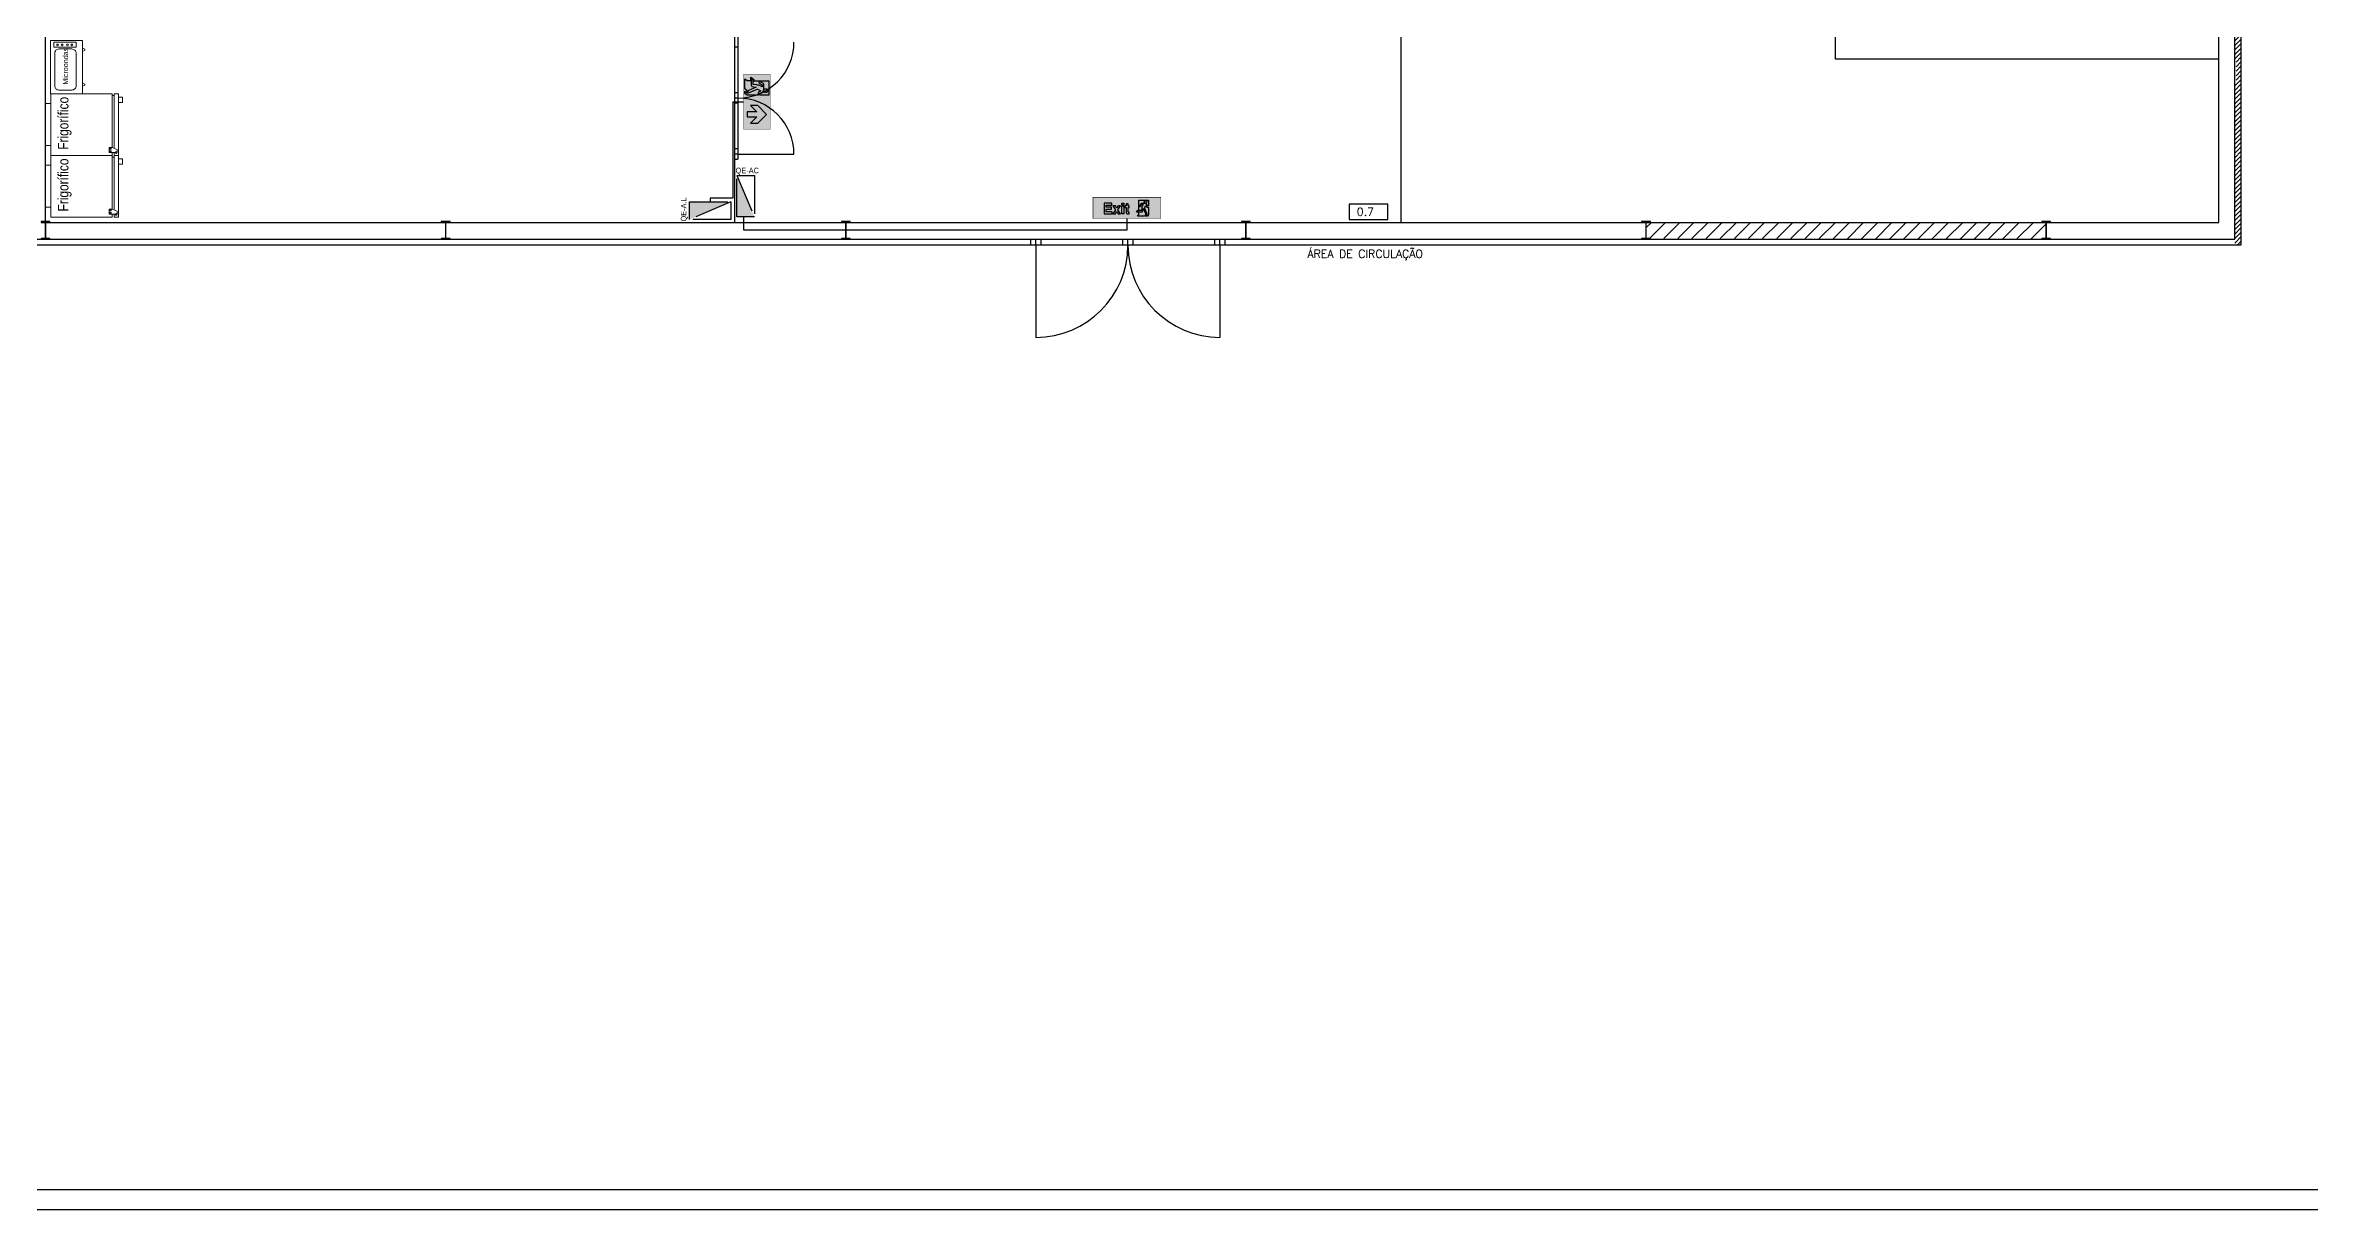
# Model space of a CAD drawing. Header units: millimetres. Extents: x -35961 to -35580, y 154458 to 154764.
# Drawn here: x -35642.85 to -35614.55, y 154617.23 to 154631.78 of the extents above; entities that cross this region are included whole.
import ezdxf

# ---------------------------------------------------------------- set-up
doc = ezdxf.new("R2010")
doc.units = ezdxf.units.MM
doc.header["$MEASUREMENT"] = 0
doc.linetypes.add('CONTINUO', pattern=[0])
doc.linetypes.add('PHANTOM2', pattern=[31.75, 15.875, -3.175, 3.175, -3.175, 3.175, -3.175])
doc.layers.get('0').update_dxf_attribs({"color": 253})
doc.layers.add('001_Dark_1 10', color=7, linetype='Continuous', lineweight=0)
doc.layers.add('001_Dark_1 5', color=7, linetype='Continuous', lineweight=0)
for name, color, linetype in [('0_ARQ', 253, 'Continuous'), ('ELÉCTRICO', 255, 'Continuous'), ('LigacoesEntrada', 150, 'Continuous'), ('LigacoesParciais', 10, 'Continuous'), ('NomeMáquinas', 41, 'Continuous'), ('NomesQuadros', 255, 'Continuous'), ('Projecto', 252, 'Continuous'), ('QuadrosEletricos', 80, 'Continuous'), ('Saida_Emergencia', 110, 'Continuous')]:
    doc.layers.add(name, color=color, linetype=linetype)
doc.styles.add('ROMANS', font='romans')
doc.styles.get("Standard").update_dxf_attribs({"font": 'ARIALN.TTF'})

# ---------------------------------------------------------------- blocks, each defined once
blk = doc.blocks.new('A$C508B0507')
at = {"lineweight": 5}
for points in [[(0, 23), (510, 23), (510, 329), (0, 329)], [(449, 296), (494, 296), (494, 83), (449, 83)], [(71, 23), (104, 23), (93, 0), (83, 0)], [(439, 23), (406, 23), (417, 0), (427, 0)]]:
    blk.add_lwpolyline(points, close=True, dxfattribs=at)
blk.add_lwpolyline([(77, 289), (387, 289, -0.414214), (430, 247), (430, 125, -0.414214), (387, 83), (77, 83, -0.414214), (35, 125), (35, 247, -0.414214)], format="xyb", close=True, dxfattribs=at)
for centre in [(469, 261), (469, 218), (469, 166), (469, 123)]:
    blk.add_circle(centre, 8.6, dxfattribs=at)

msp = doc.modelspace()

# ---------------------------------------------------------------- hatches: boundary and pattern name
at = {"true_color": 0x006321}
h = msp.add_hatch(color=118, dxfattribs=at)
h.dxf.hatch_style = 1
h.paths.add_polyline_path([(-35633.79, 154631.419), (-35633.79, 154630.733), (-35634.122, 154630.733), (-35634.122, 154631.419)])
h = msp.add_hatch(color=255)
h.dxf.hatch_style = 1
h.paths.add_polyline_path([(-35633.945, 154631.029), (-35634.037, 154631.029), (-35633.958, 154630.951), (-35634.079, 154630.951), (-35634.079, 154630.886), (-35633.957, 154630.886), (-35634.037, 154630.807), (-35633.945, 154630.807), (-35633.834, 154630.918)])
edge = h.paths.add_edge_path(flags=16)
edge.add_arc((-35633.844, 154631.214), 0.024, 0, 360)
edge = h.paths.add_edge_path()
edge.add_line((-35633.939, 154631.156), (-35634.076, 154631.156))
edge.add_line((-35634.076, 154631.156), (-35634.105, 154631.18))
edge.add_line((-35634.105, 154631.18), (-35634.105, 154631.209))
edge.add_line((-35634.105, 154631.209), (-35634.076, 154631.186))
edge.add_line((-35634.076, 154631.186), (-35634.076, 154631.212))
edge.add_line((-35634.076, 154631.212), (-35634.105, 154631.236))
edge.add_line((-35634.105, 154631.236), (-35634.105, 154631.362))
edge.add_line((-35634.105, 154631.362), (-35634.076, 154631.339))
edge.add_line((-35634.076, 154631.339), (-35634.032, 154631.339))
edge.add_line((-35634.032, 154631.339), (-35634.031, 154631.383))
edge.add_line((-35634.031, 154631.383), (-35633.997, 154631.356))
edge.add_arc((-35634.001, 154631.351), 0.00709, 0.1056, 50.9507, ccw=False)
edge.add_line((-35633.994, 154631.351), (-35633.994, 154631.335))
edge.add_line((-35633.994, 154631.335), (-35633.807, 154631.335))
edge.add_line((-35633.807, 154631.335), (-35633.807, 154631.157))
edge.add_line((-35633.807, 154631.157), (-35633.917, 154631.157))
edge.add_line((-35633.917, 154631.157), (-35633.917, 154631.177))
edge.add_line((-35633.917, 154631.177), (-35633.883, 154631.2))
edge.add_arc((-35633.903, 154631.226), 0.0324, 308.6044, 342.3175)
edge.add_arc((-35633.927, 154631.236), 0.0584, 339.3911, 357.594)
edge.add_line((-35633.869, 154631.234), (-35633.869, 154631.29))
edge.add_arc((-35633.885, 154631.29), 0.0156, 1.259, 51.8711)
edge.add_line((-35633.875, 154631.302), (-35633.914, 154631.325))
edge.add_arc((-35633.92, 154631.316), 0.0103, 59.177, 231.463)
edge.add_line((-35633.926, 154631.308), (-35633.891, 154631.286))
edge.add_line((-35633.891, 154631.286), (-35633.891, 154631.26))
edge.add_line((-35633.891, 154631.26), (-35633.933, 154631.281))
edge.add_arc((-35633.947, 154631.249), 0.0346, 66.5633, 78.6714)
edge.add_arc((-35634.008, 154630.951), 0.339, 78.4311, 81.1803)
edge.add_line((-35633.956, 154631.286), (-35633.997, 154631.29))
edge.add_arc((-35633.996, 154631.296), 0.00547, 179.9895, 260.694, ccw=False)
edge.add_line((-35634.002, 154631.296), (-35634.001, 154631.345))
edge.add_arc((-35634.009, 154631.345), 0.00784, 358.0554, 414.9481)
edge.add_line((-35634.005, 154631.352), (-35634.023, 154631.366))
edge.add_arc((-35634.024, 154631.364), 0.00231, 62.5375, 170.7616)
edge.add_line((-35634.026, 154631.364), (-35634.026, 154631.279))
edge.add_arc((-35634.012, 154631.281), 0.0147, 189.274, 245.4416)
edge.add_line((-35634.018, 154631.268), (-35633.965, 154631.258))
edge.add_line((-35633.965, 154631.258), (-35634.067, 154631.211))
edge.add_arc((-35634.065, 154631.206), 0.00542, 109.4623, 180)
edge.add_line((-35634.07, 154631.206), (-35634.07, 154631.183))
edge.add_line((-35634.07, 154631.183), (-35633.954, 154631.231))
edge.add_line((-35633.954, 154631.231), (-35633.948, 154631.231))
edge.add_line((-35633.948, 154631.231), (-35633.907, 154631.211))
edge.add_line((-35633.907, 154631.211), (-35633.935, 154631.189))
edge.add_arc((-35633.929, 154631.181), 0.0102, 132.1436, 180)
edge.add_line((-35633.939, 154631.181), (-35633.939, 154631.156))
h = msp.add_hatch(color=118, dxfattribs=at)
h.dxf.hatch_style = 1
h.paths.add_polyline_path([(-35629.756, 154629.881), (-35628.907, 154629.881), (-35628.907, 154629.615), (-35629.756, 154629.615)])
h = msp.add_hatch(color=255)
h.dxf.hatch_style = 1
edge = h.paths.add_edge_path()
edge.add_line((-35629.343, 154629.8), (-35629.343, 154629.773))
edge.add_line((-35629.343, 154629.773), (-35629.356, 154629.773))
edge.add_line((-35629.356, 154629.773), (-35629.356, 154629.755))
edge.add_line((-35629.356, 154629.755), (-35629.343, 154629.755))
edge.add_line((-35629.343, 154629.755), (-35629.343, 154629.693))
edge.add_arc((-35629.298, 154629.697), 0.0451, 184.3333, 192.6721)
edge.add_arc((-35629.327, 154629.691), 0.0155, 195.7847, 257.8705)
edge.add_arc((-35629.316, 154629.744), 0.0695, 257.8684, 271.6634)
edge.add_line((-35629.314, 154629.674), (-35629.302, 154629.675))
edge.add_line((-35629.302, 154629.675), (-35629.302, 154629.694))
edge.add_line((-35629.302, 154629.694), (-35629.307, 154629.694))
edge.add_arc((-35629.308, 154629.716), 0.022, 252.3026, 273.1308, ccw=False)
edge.add_arc((-35629.313, 154629.699), 0.00444, 189.5264, 244.5184, ccw=False)
edge.add_arc((-35629.293, 154629.701), 0.025, 178.8167, 187.1863, ccw=False)
edge.add_line((-35629.318, 154629.702), (-35629.318, 154629.755))
edge.add_line((-35629.318, 154629.755), (-35629.302, 154629.755))
edge.add_line((-35629.302, 154629.755), (-35629.302, 154629.773))
edge.add_line((-35629.302, 154629.773), (-35629.318, 154629.773))
edge.add_line((-35629.318, 154629.773), (-35629.318, 154629.8))
edge.add_line((-35629.318, 154629.8), (-35629.343, 154629.8))
h.paths.add_polyline_path([(-35629.396, 154629.773), (-35629.371, 154629.773), (-35629.371, 154629.676), (-35629.396, 154629.676)])
h.paths.add_polyline_path([(-35629.396, 154629.809), (-35629.371, 154629.809), (-35629.371, 154629.785), (-35629.396, 154629.785)])
h.paths.add_polyline_path([(-35629.506, 154629.773), (-35629.474, 154629.725), (-35629.507, 154629.676), (-35629.476, 154629.676), (-35629.46, 154629.705), (-35629.443, 154629.676), (-35629.411, 154629.676), (-35629.444, 154629.725), (-35629.412, 154629.773), (-35629.442, 154629.773), (-35629.458, 154629.745), (-35629.475, 154629.773)])
h.paths.add_polyline_path([(-35629.521, 154629.808), (-35629.616, 154629.808), (-35629.616, 154629.675), (-35629.518, 154629.675), (-35629.518, 154629.699), (-35629.59, 154629.699), (-35629.59, 154629.733), (-35629.526, 154629.733), (-35629.526, 154629.757), (-35629.59, 154629.757), (-35629.59, 154629.785), (-35629.521, 154629.785)])
edge = h.paths.add_edge_path(flags=16)
edge.add_arc((-35629.099, 154629.822), 0.0162, 0, 360)
edge = h.paths.add_edge_path()
edge.add_line((-35629.06, 154629.758), (-35629.06, 154629.665))
edge.add_line((-35629.06, 154629.665), (-35629.075, 154629.646))
edge.add_line((-35629.075, 154629.646), (-35629.096, 154629.646))
edge.add_line((-35629.096, 154629.646), (-35629.08, 154629.665))
edge.add_line((-35629.08, 154629.665), (-35629.097, 154629.665))
edge.add_line((-35629.097, 154629.665), (-35629.113, 154629.646))
edge.add_line((-35629.113, 154629.646), (-35629.199, 154629.646))
edge.add_line((-35629.199, 154629.646), (-35629.183, 154629.665))
edge.add_line((-35629.183, 154629.665), (-35629.183, 154629.695))
edge.add_line((-35629.183, 154629.695), (-35629.213, 154629.695))
edge.add_line((-35629.213, 154629.695), (-35629.195, 154629.719))
edge.add_arc((-35629.191, 154629.716), 0.00479, 90.1056, 140.9507, ccw=False)
edge.add_line((-35629.191, 154629.721), (-35629.181, 154629.721))
edge.add_line((-35629.181, 154629.721), (-35629.181, 154629.847))
edge.add_line((-35629.181, 154629.847), (-35629.06, 154629.847))
edge.add_line((-35629.06, 154629.847), (-35629.06, 154629.773))
edge.add_line((-35629.06, 154629.773), (-35629.074, 154629.773))
edge.add_line((-35629.074, 154629.773), (-35629.089, 154629.795))
edge.add_arc((-35629.107, 154629.782), 0.0219, 38.6044, 72.3175)
edge.add_arc((-35629.114, 154629.766), 0.0394, 69.3911, 87.594)
edge.add_line((-35629.112, 154629.805), (-35629.15, 154629.805))
edge.add_arc((-35629.15, 154629.795), 0.0105, 91.259, 141.8711)
edge.add_line((-35629.158, 154629.801), (-35629.174, 154629.774))
edge.add_arc((-35629.168, 154629.771), 0.00697, 149.177, 321.463)
edge.add_line((-35629.162, 154629.766), (-35629.148, 154629.79))
edge.add_line((-35629.148, 154629.79), (-35629.13, 154629.79))
edge.add_line((-35629.13, 154629.79), (-35629.144, 154629.762))
edge.add_arc((-35629.122, 154629.752), 0.0234, 156.5633, 168.6714)
edge.add_arc((-35628.921, 154629.711), 0.229, 168.4311, 171.1803)
edge.add_line((-35629.147, 154629.746), (-35629.15, 154629.718))
edge.add_arc((-35629.154, 154629.719), 0.0037, 269.9895, 350.694, ccw=False)
edge.add_line((-35629.154, 154629.715), (-35629.187, 154629.716))
edge.add_arc((-35629.187, 154629.71), 0.0053, 88.0554, 144.9481)
edge.add_line((-35629.192, 154629.713), (-35629.201, 154629.701))
edge.add_arc((-35629.2, 154629.7), 0.00156, 152.5375, 260.7616)
edge.add_line((-35629.2, 154629.699), (-35629.142, 154629.699))
edge.add_arc((-35629.144, 154629.709), 0.00991, 279.274, 335.4416)
edge.add_line((-35629.135, 154629.705), (-35629.128, 154629.74))
edge.add_line((-35629.128, 154629.74), (-35629.097, 154629.671))
edge.add_arc((-35629.093, 154629.673), 0.00366, 199.4623, 270)
edge.add_line((-35629.093, 154629.669), (-35629.078, 154629.669))
edge.add_line((-35629.078, 154629.669), (-35629.11, 154629.748))
edge.add_line((-35629.11, 154629.748), (-35629.11, 154629.751))
edge.add_line((-35629.11, 154629.751), (-35629.097, 154629.779))
edge.add_line((-35629.097, 154629.779), (-35629.082, 154629.76))
edge.add_arc((-35629.076, 154629.765), 0.00689, 222.1436, 270)
edge.add_line((-35629.076, 154629.758), (-35629.06, 154629.758))
at = {"layer": 'LigacoesParciais', "linetype": 'Continuous', "ltscale": 0.03, "true_color": 0x636466}
h = msp.add_hatch(dxfattribs=at)
h.set_pattern_fill('ANSI31', color=251)
h.set_pattern_definition([(45, (203.38558, 29.75199), (-0.08838834765, 0.08838834765), [])])
h.paths.add_polyline_path([(-35622.842, 154629.567), (-35622.842, 154629.367), (-35622.79, 154629.367), (-35617.9, 154629.361), (-35617.9, 154629.367), (-35617.848, 154629.367), (-35617.848, 154629.567)])
at = {"layer": 'Projecto'}
h = msp.add_hatch(dxfattribs=at)
h.set_pattern_fill('ANSI31', color=256, scale=0.0125, style=0)
h.set_pattern_definition([(45, (-45526.038434, 161053.844163), (-0.02806330038, 0.02806330038), [])])
h.paths.add_polyline_path([(-35615.407, 154646.447), (-35615.472, 154646.447), (-35615.472, 154646.297), (-35615.487, 154646.297), (-35615.487, 154639.097), (-35615.472, 154639.097), (-35615.472, 154638.797), (-35615.487, 154638.797), (-35615.487, 154634.147), (-35615.472, 154634.147), (-35615.472, 154633.847), (-35615.487, 154633.847), (-35615.487, 154631.597), (-35615.472, 154631.597), (-35615.472, 154631.297), (-35615.487, 154631.297), (-35615.487, 154629.413), (-35615.487, 154629.303), (-35615.487, 154629.287), (-35615.407, 154629.287)])
at = {"layer": 'QuadrosEletricos', "linetype": 'PHANTOM2', "ltscale": 0.03}
h = msp.add_hatch(color=256, dxfattribs=at)
h.dxf.hatch_style = 1
h.paths.add_polyline_path([(-35634.206, 154629.637), (-35633.986, 154629.637), (-35634.206, 154630.152)])
h = msp.add_hatch(color=256, dxfattribs=at)
h.dxf.hatch_style = 1
h.paths.add_polyline_path([(-35634.797, 154629.824), (-35634.797, 154629.604), (-35634.281, 154629.824)])

# ---------------------------------------------------------------- linework, layer by layer
at = {"color": 255, "const_width": 0.005}
for points in [[(-35633.79, 154631.419), (-35633.79, 154630.733), (-35634.122, 154630.733), (-35634.122, 154631.419)], [(-35629.756, 154629.881), (-35628.907, 154629.881), (-35628.907, 154629.615), (-35629.756, 154629.615)]]:
    msp.add_lwpolyline(points, close=True, dxfattribs=at)
at = {"color": 255}
for points in [[(-35633.939, 154631.156), (-35634.076, 154631.156), (-35634.105, 154631.18), (-35634.105, 154631.209), (-35634.076, 154631.186), (-35634.076, 154631.212), (-35634.105, 154631.236), (-35634.105, 154631.362), (-35634.076, 154631.339), (-35634.032, 154631.339), (-35634.031, 154631.383), (-35633.997, 154631.356, -0.225567), (-35633.994, 154631.351), (-35633.994, 154631.335), (-35633.807, 154631.335), (-35633.807, 154631.157), (-35633.917, 154631.157), (-35633.917, 154631.177), (-35633.883, 154631.2, 0.148172), (-35633.873, 154631.216, 0.079593), (-35633.869, 154631.234), (-35633.869, 154631.29, 0.224499), (-35633.875, 154631.302), (-35633.914, 154631.325, 0.934851), (-35633.926, 154631.308), (-35633.891, 154631.286), (-35633.891, 154631.26), (-35633.933, 154631.281, 0.052881), (-35633.94, 154631.283, 0.011996), (-35633.956, 154631.286), (-35633.997, 154631.29, -0.367456), (-35634.002, 154631.296), (-35634.001, 154631.345, 0.253469), (-35634.005, 154631.352), (-35634.023, 154631.366, 0.510758), (-35634.026, 154631.364), (-35634.026, 154631.279, 0.250105), (-35634.018, 154631.268), (-35633.965, 154631.258), (-35634.067, 154631.211, 0.31788), (-35634.07, 154631.206), (-35634.07, 154631.183), (-35633.954, 154631.231), (-35633.948, 154631.231), (-35633.907, 154631.211), (-35633.935, 154631.189, 0.211902), (-35633.939, 154631.181), (-35633.939, 154631.156)], [(-35629.343, 154629.8), (-35629.343, 154629.773), (-35629.356, 154629.773), (-35629.356, 154629.755), (-35629.343, 154629.755), (-35629.343, 154629.693, 0.036401), (-35629.342, 154629.687, 0.277728), (-35629.33, 154629.676, 0.060265), (-35629.314, 154629.674), (-35629.302, 154629.675), (-35629.302, 154629.694), (-35629.307, 154629.694, -0.091131), (-35629.315, 154629.695, -0.244661), (-35629.317, 154629.698, -0.036536), (-35629.318, 154629.702), (-35629.318, 154629.755), (-35629.302, 154629.755), (-35629.302, 154629.773), (-35629.318, 154629.773), (-35629.318, 154629.8), (-35629.343, 154629.8)], [(-35629.06, 154629.758), (-35629.06, 154629.665), (-35629.075, 154629.646), (-35629.096, 154629.646), (-35629.08, 154629.665), (-35629.097, 154629.665), (-35629.113, 154629.646), (-35629.199, 154629.646), (-35629.183, 154629.665), (-35629.183, 154629.695), (-35629.213, 154629.695), (-35629.195, 154629.719, -0.225567), (-35629.191, 154629.721), (-35629.181, 154629.721), (-35629.181, 154629.847), (-35629.06, 154629.847), (-35629.06, 154629.773), (-35629.074, 154629.773), (-35629.089, 154629.795, 0.148172), (-35629.1, 154629.803, 0.079593), (-35629.112, 154629.805), (-35629.15, 154629.805, 0.224499), (-35629.158, 154629.801), (-35629.174, 154629.774, 0.934851), (-35629.162, 154629.766), (-35629.148, 154629.79), (-35629.13, 154629.79), (-35629.144, 154629.762, 0.052881), (-35629.145, 154629.757, 0.011996), (-35629.147, 154629.746), (-35629.15, 154629.718, -0.367456), (-35629.154, 154629.715), (-35629.187, 154629.716, 0.253469), (-35629.192, 154629.713), (-35629.201, 154629.701, 0.510758), (-35629.2, 154629.699), (-35629.142, 154629.699, 0.250105), (-35629.135, 154629.705), (-35629.128, 154629.74), (-35629.097, 154629.671, 0.31788), (-35629.093, 154629.669), (-35629.078, 154629.669), (-35629.11, 154629.748), (-35629.11, 154629.751), (-35629.097, 154629.779), (-35629.082, 154629.76, 0.211902), (-35629.076, 154629.758), (-35629.06, 154629.758)]]:
    msp.add_lwpolyline(points, format="xyb", close=True, dxfattribs=at)
for points in [[(-35633.945, 154631.029), (-35634.037, 154631.029), (-35633.958, 154630.951), (-35634.079, 154630.951), (-35634.079, 154630.886), (-35633.957, 154630.886), (-35634.037, 154630.807), (-35633.945, 154630.807), (-35633.834, 154630.918)], [(-35629.396, 154629.809), (-35629.371, 154629.809), (-35629.371, 154629.785), (-35629.396, 154629.785)], [(-35629.396, 154629.773), (-35629.371, 154629.773), (-35629.371, 154629.676), (-35629.396, 154629.676)]]:
    msp.add_lwpolyline(points, close=True, dxfattribs=at)
for points in [[(-35629.521, 154629.808), (-35629.616, 154629.808), (-35629.616, 154629.675), (-35629.518, 154629.675), (-35629.518, 154629.699), (-35629.59, 154629.699), (-35629.59, 154629.733), (-35629.526, 154629.733), (-35629.526, 154629.757), (-35629.59, 154629.757), (-35629.59, 154629.785), (-35629.521, 154629.785), (-35629.521, 154629.808)], [(-35629.506, 154629.773), (-35629.474, 154629.725), (-35629.507, 154629.676), (-35629.476, 154629.676), (-35629.46, 154629.705), (-35629.443, 154629.676), (-35629.411, 154629.676), (-35629.444, 154629.725), (-35629.412, 154629.773), (-35629.442, 154629.773), (-35629.458, 154629.745), (-35629.475, 154629.773), (-35629.506, 154629.773)]]:
    msp.add_lwpolyline(points, dxfattribs=at)
for centre, radius in [((-35633.844, 154631.214), 0.024), ((-35629.099, 154629.822), 0.0162)]:
    msp.add_circle(centre, radius, dxfattribs=at)
at = {"layer": '001_Dark_1 10'}
for p, q in [((-35642.012, 154631.175), (-35642.78, 154631.175)), ((-35642.78, 154631.175), (-35642.78, 154630.405)), ((-35642.012, 154630.505), (-35642.012, 154631.175)), ((-35641.986, 154631.153), (-35642.012, 154631.153)), ((-35641.934, 154631.175), (-35641.986, 154631.175)), ((-35641.986, 154631.175), (-35641.986, 154630.494)), ((-35641.934, 154630.405), (-35641.934, 154631.175)), ((-35641.934, 154631.132), (-35641.882, 154631.132)), ((-35641.934, 154631.067), (-35641.882, 154631.067)), ((-35641.882, 154631.132), (-35641.882, 154631.067)), ((-35642.844, 154631.053), (-35642.844, 154630.527)), ((-35642.78, 154631.053), (-35642.844, 154631.053)), ((-35642.78, 154630.527), (-35642.844, 154630.527)), ((-35642.012, 154630.505), (-35642.05, 154630.505)), ((-35642.05, 154630.505), (-35642.05, 154630.44)), ((-35641.949, 154630.479), (-35642.012, 154630.505)), ((-35642.844, 154630.283), (-35642.844, 154629.757)), ((-35642.78, 154630.283), (-35642.844, 154630.283)), ((-35642.012, 154630.405), (-35642.78, 154630.405)), ((-35642.78, 154630.405), (-35642.78, 154629.635)), ((-35642.78, 154630.405), (-35642.012, 154630.405)), ((-35642.05, 154630.44), (-35641.975, 154630.44)), ((-35642.012, 154630.405), (-35642.012, 154630.44)), ((-35642.012, 154629.734), (-35642.012, 154630.405)), ((-35641.986, 154630.383), (-35642.012, 154630.383)), ((-35641.986, 154630.44), (-35641.986, 154630.405)), ((-35641.934, 154630.405), (-35641.986, 154630.405)), ((-35641.986, 154630.405), (-35641.986, 154629.724)), ((-35641.986, 154630.405), (-35641.934, 154630.405)), ((-35641.949, 154630.44), (-35641.949, 154630.479)), ((-35641.934, 154629.635), (-35641.934, 154630.405)), ((-35641.934, 154630.362), (-35641.882, 154630.362)), ((-35641.934, 154630.297), (-35641.882, 154630.297)), ((-35641.882, 154630.362), (-35641.882, 154630.297)), ((-35642.78, 154629.757), (-35642.844, 154629.757)), ((-35642.012, 154629.734), (-35642.05, 154629.734)), ((-35642.05, 154629.734), (-35642.05, 154629.669)), ((-35642.05, 154629.669), (-35641.975, 154629.669)), ((-35641.949, 154629.708), (-35642.012, 154629.734)), ((-35642.012, 154629.635), (-35642.012, 154629.669)), ((-35641.986, 154629.669), (-35641.986, 154629.635)), ((-35641.949, 154629.669), (-35641.949, 154629.708)), ((-35642.78, 154629.635), (-35642.012, 154629.635)), ((-35641.986, 154629.635), (-35641.934, 154629.635))]:
    msp.add_line(p, q, dxfattribs=at)
for centre in [(-35642.033, 154630.488), (-35642.033, 154630.454), (-35641.962, 154630.441), (-35642.033, 154629.718), (-35642.033, 154629.683), (-35641.962, 154629.67)]:
    msp.add_circle(centre, 0.0094, dxfattribs=at)
for centre in [(-35641.962, 154630.44), (-35641.962, 154629.669)]:
    msp.add_arc(centre, 0.013, 180, 0, dxfattribs=at)
at = {"layer": '0_ARQ'}
for points in [[(-35669.887, 154676.428), (-35579.887, 154676.428), (-35579.887, 154617.228), (-35669.887, 154617.228)], [(-35579.887, 154617.228), (-35667.637, 154617.228), (-35667.637, 154676.428), (-35579.887, 154676.428)], [(-35580.137, 154617.478), (-35667.387, 154617.478), (-35667.387, 154676.178), (-35580.137, 154676.178)]]:
    msp.add_lwpolyline(points, close=True, dxfattribs=at)
at = {"layer": 'ELÉCTRICO', "color": 251, "linetype": 'Continuous', "ltscale": 0.03, "true_color": 0x636466}
msp.add_line((-35642.848, 154634.569, 0), (-35642.848, 154629.568, 0), dxfattribs=at)
at = {"layer": 'ELÉCTRICO', "color": 8, "linetype": 'Continuous', "ltscale": 0.03}
msp.add_line((-35634.237, 154632.419, 0), (-35634.237, 154629.568, 0), dxfattribs=at)
at = {"layer": 'LigacoesEntrada', "color": 8, "linetype": 'CONTINUO', "ltscale": 0.03}
msp.add_line((-35625.908, 154634.617, 0), (-35625.908, 154629.568, 0), dxfattribs=at)
at = {"layer": 'Projecto'}
for p, q in [((-35615.407, 154629.287, 0), (-35615.407, 154666.627, 0)), ((-35620.477, 154631.607, 0), (-35620.477, 154634.977, 0)), ((-35634.192, 154631.756, 0), (-35634.237, 154631.756, 0)), ((-35634.192, 154631.886, 0), (-35634.192, 154630.356, 0)), ((-35615.687, 154631.607, 0), (-35620.477, 154631.607, 0)), ((-35634.192, 154631.186, 0), (-35634.237, 154631.186, 0)), ((-35634.192, 154631.121, 0), (-35634.237, 154631.121, 0)), ((-35634.192, 154631.056, 0), (-35634.237, 154631.056, 0)), ((-35634.192, 154630.486, 0), (-35634.237, 154630.486, 0)), ((-35634.192, 154630.421, 0), (-35634.237, 154630.421, 0)), ((-35634.237, 154630.356, 0), (-35634.192, 154630.356, 0)), ((-35634.192, 154630.421, 0), (-35633.492, 154630.421, 0)), ((-35653.025, 154629.287, 0), (-35615.407, 154629.287, 0)), ((-35630.534, 154629.281, 0), (-35630.534, 154629.361, 0)), ((-35630.469, 154629.281, 0), (-35630.469, 154629.361, 0)), ((-35630.469, 154629.281, 0), (-35630.469, 154628.131, 0)), ((-35630.404, 154629.281, 0), (-35630.404, 154629.361, 0)), ((-35629.384, 154629.281, 0), (-35629.384, 154629.361, 0)), ((-35629.319, 154629.281, 0), (-35629.319, 154629.361, 0)), ((-35629.254, 154629.281, 0), (-35629.254, 154629.361, 0)), ((-35628.234, 154629.281, 0), (-35628.234, 154629.361, 0)), ((-35628.169, 154629.281, 0), (-35628.169, 154629.361, 0)), ((-35628.169, 154629.281, 0), (-35628.169, 154628.131, 0)), ((-35628.104, 154629.281, 0), (-35628.104, 154629.361, 0))]:
    msp.add_line(p, q, dxfattribs=at)
at = {"layer": 'Projecto', "elevation": 0}
for points in [[(-35647.335, 154629.358), (-35615.487, 154629.358), (-35615.487, 154666.547), (-35617.9, 154666.547)], [(-35615.687, 154629.567), (-35615.687, 154666.336), (-35652.745, 154666.336), (-35652.745, 154638.947), (-35645.815, 154638.947)], [(-35642.842, 154629.567), (-35615.687, 154629.567), (-35615.687, 154629.567)]]:
    msp.add_lwpolyline(points, dxfattribs=at)
at = {"layer": 'Projecto'}
msp.add_lwpolyline([(-35626.07, 154629.797), (-35626.554, 154629.797), (-35626.554, 154629.603), (-35626.07, 154629.603)], close=True, dxfattribs=at)
at = {"layer": 'Projecto', "elevation": 0}
for points in [[(-35642.79, 154629.358), (-35642.79, 154629.367), (-35642.842, 154629.367), (-35642.842, 154629.568), (-35642.79, 154629.568), (-35642.79, 154629.578), (-35642.9, 154629.578), (-35642.9, 154629.568), (-35642.848, 154629.568), (-35642.848, 154629.367), (-35642.9, 154629.367), (-35642.9, 154629.358), (-35642.9, 154629.358)], [(-35637.79, 154629.358), (-35637.79, 154629.367), (-35637.842, 154629.367), (-35637.842, 154629.568), (-35637.79, 154629.568), (-35637.79, 154629.578), (-35637.9, 154629.578), (-35637.9, 154629.568), (-35637.848, 154629.568), (-35637.848, 154629.367), (-35637.9, 154629.367), (-35637.9, 154629.358), (-35637.9, 154629.358)], [(-35632.79, 154629.358), (-35632.79, 154629.367), (-35632.842, 154629.367), (-35632.842, 154629.568), (-35632.79, 154629.568), (-35632.79, 154629.578), (-35632.9, 154629.578), (-35632.9, 154629.568), (-35632.848, 154629.568), (-35632.848, 154629.367), (-35632.9, 154629.367), (-35632.9, 154629.358), (-35632.9, 154629.358)], [(-35627.79, 154629.358), (-35627.79, 154629.367), (-35627.842, 154629.367), (-35627.842, 154629.568), (-35627.79, 154629.568), (-35627.79, 154629.578), (-35627.9, 154629.578), (-35627.9, 154629.568), (-35627.848, 154629.568), (-35627.848, 154629.367), (-35627.9, 154629.367), (-35627.9, 154629.358), (-35627.9, 154629.358)], [(-35622.79, 154629.358), (-35622.79, 154629.367), (-35622.842, 154629.367), (-35622.842, 154629.568), (-35622.79, 154629.568), (-35622.79, 154629.578), (-35622.9, 154629.578), (-35622.9, 154629.568), (-35622.848, 154629.568), (-35622.848, 154629.367), (-35622.9, 154629.367), (-35622.9, 154629.358), (-35622.9, 154629.358)], [(-35617.79, 154629.358), (-35617.79, 154629.367), (-35617.842, 154629.367), (-35617.842, 154629.568), (-35617.79, 154629.568), (-35617.79, 154629.578), (-35617.9, 154629.578), (-35617.9, 154629.568), (-35617.848, 154629.568), (-35617.848, 154629.367), (-35617.9, 154629.367), (-35617.9, 154629.358), (-35617.9, 154629.358)]]:
    msp.add_lwpolyline(points, close=True, dxfattribs=at)
at = {"layer": 'Projecto'}
for centre, radius, start, end in [((-35634.192, 154631.821, 0), 0.7, 270, 0), ((-35634.192, 154630.421, 0), 0.7, 0, 90), ((-35630.469, 154629.281, 0), 1.15, 270, 0), ((-35628.169, 154629.281, 0), 1.15, 180, 270)]:
    msp.add_arc(centre, radius, start, end, dxfattribs=at)
at = {"layer": 'QuadrosEletricos', "linetype": 'PHANTOM2', "ltscale": 0.03}
for p, q in [((-35634.206, 154630.152, 0), (-35633.986, 154629.637, 0)), ((-35634.281, 154629.824), (-35634.797, 154629.604))]:
    msp.add_line(p, q, dxfattribs=at)
at = {"layer": 'QuadrosEletricos', "linetype": 'PHANTOM2', "ltscale": 0.03, "elevation": 0}
msp.add_lwpolyline([(-35633.986, 154630.152), (-35633.986, 154629.637), (-35634.206, 154629.637), (-35634.206, 154630.152)], close=True, dxfattribs=at)
at = {"layer": 'QuadrosEletricos', "linetype": 'PHANTOM2', "ltscale": 0.03}
msp.add_lwpolyline([(-35634.281, 154629.604), (-35634.797, 154629.604), (-35634.797, 154629.824), (-35634.281, 154629.824)], close=True, dxfattribs=at)
at = {"layer": 'Saida_Emergencia', "linetype": 'Continuous', "ltscale": 0.03}
for p, q in [((-35634.256, 154631.076), (-35634.256, 154629.869)), ((-35634.256, 154631.076), (-35634.122, 154631.076)), ((-35634.256, 154629.869), (-35634.539, 154629.869)), ((-35634.539, 154629.869), (-35634.539, 154629.824)), ((-35634.118, 154629.47), (-35634.118, 154629.637)), ((-35629.331, 154629.47), (-35634.118, 154629.47)), ((-35629.332, 154629.615), (-35629.332, 154629.47)), ((-35629.331, 154629.47), (-35629.331, 154629.47))]:
    msp.add_line(p, q, dxfattribs=at)

# ---------------------------------------------------------------- block references
at = {"layer": '001_Dark_1 5', "xscale": 0.0013, "yscale": 0.0013, "zscale": 0.0013, "rotation": 90}
msp.add_blockref('A$C508B0507', (-35642.355, 154631.176), dxfattribs=at)

# ---------------------------------------------------------------- texts
at = {"color": 0, "style": 'ROMANS'}
msp.add_text('ÁREA DE CIRCULAÇÃO', height=0.1, dxfattribs=at).set_placement((-35627.076, 154629.125))
at = {"layer": 'NomeMáquinas', "color": 7, "linetype": 'Continuous', "ltscale": 0.03, "true_color": 0xffffff, "attachment_point": 1, "rotation": 90}
for s, insert, char_height in [('Microondas', (-35642.628, 154631.289, 0), 0.065), ('Frigorífico', (-35642.689, 154630.475, 0), 0.13), ('Frigorífico', (-35642.689, 154629.704, 0), 0.13)]:
    msp.add_mtext_dynamic_manual_height_columns(s, width=31.22801, gutter_width=26.281, heights=[0], dxfattribs=dict(at, insert=insert, char_height=char_height))
at = {"layer": 'NomesQuadros', "color": 3, "linetype": 'PHANTOM2', "ltscale": 0.03}
msp.add_text('QE-AC', height=0.07, dxfattribs=at).set_placement((-35634.221, 154630.181, 0))
msp.add_text('QE-A.L', height=0.07, rotation=90, dxfattribs=at).set_placement((-35634.836, 154629.579, 0))
at = {"layer": 'Projecto', "style": 'ROMANS'}
msp.add_text(' 0.7', height=0.1, dxfattribs=at).set_placement((-35626.528, 154629.651))

doc.saveas('drawing.dxf')
